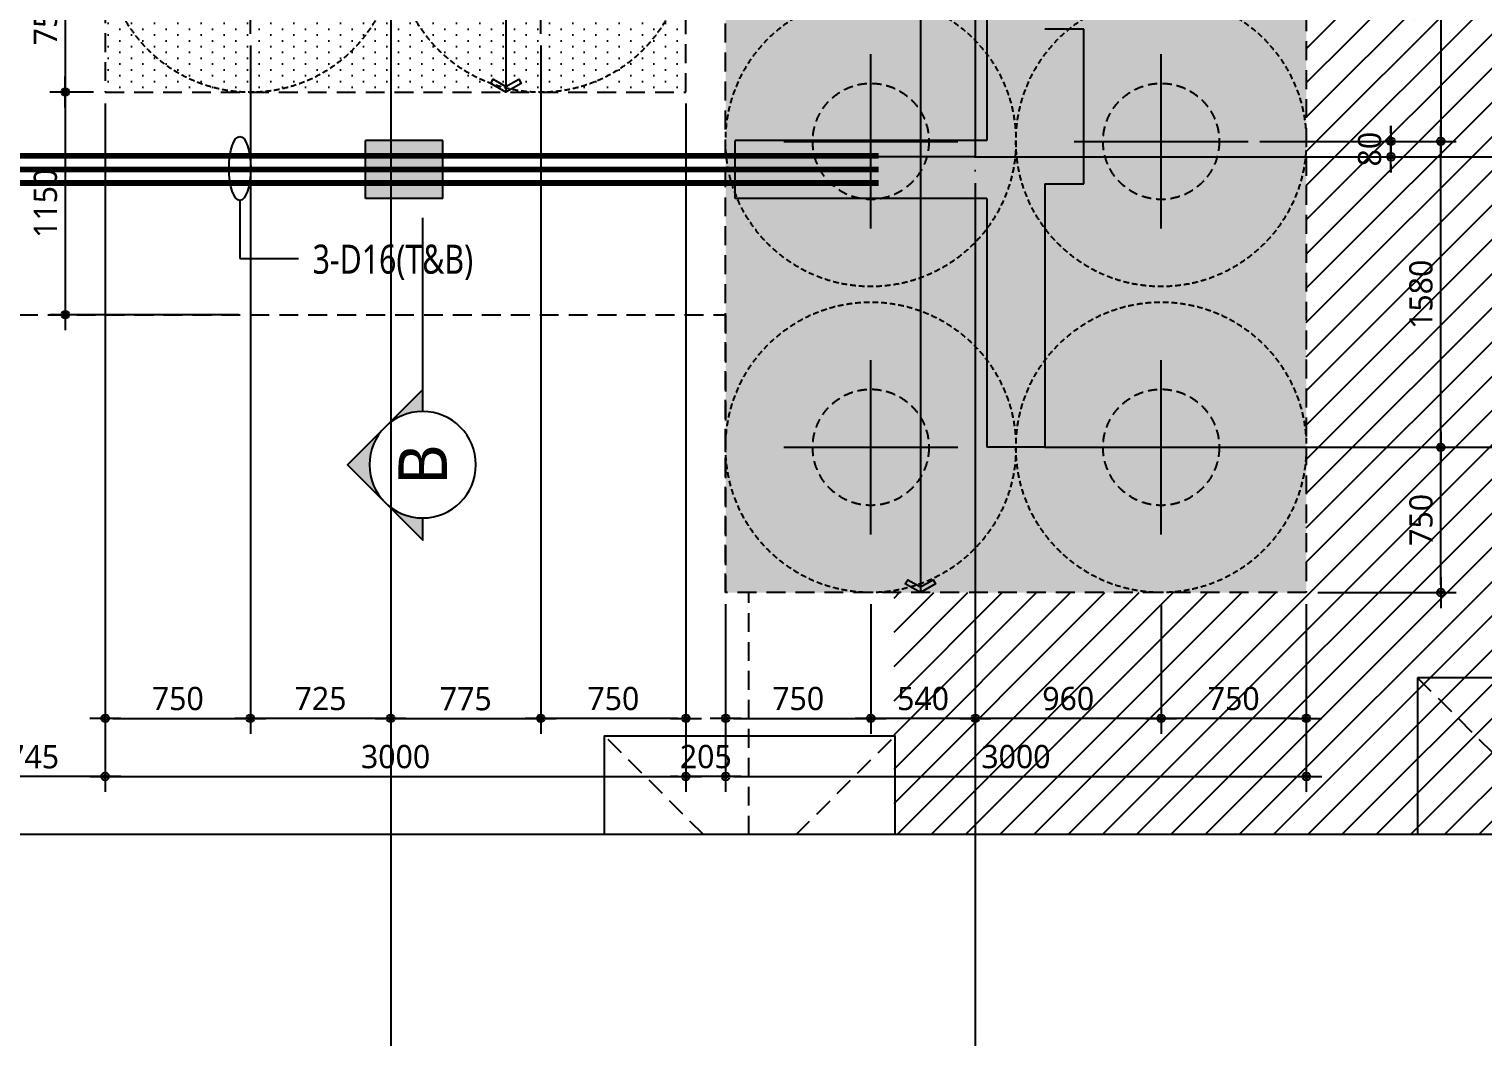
# Model space of a CAD drawing. Header units: millimetres. Extents: x 262481 to 2519995, y -394348 to 364571.
# Drawn here: x 568176 to 575687, y -77357 to -72152 of the extents above; entities that cross this region are included whole.
import ezdxf
from ezdxf.enums import TextEntityAlignment as Align
from ezdxf.xclip import XClip

# ---------------------------------------------------------------- set-up
doc = ezdxf.new("R2010")
doc.units = ezdxf.units.MM
doc.header["$LTSCALE"] = 65
doc.header["$XCLIPFRAME"] = 0
for name, pattern in [('CEN', [62, 60, -1, 0, -1]), ('XS-기초$0$CEN', [62, 60, -1, 0, -1]), ('XS-기초$0$HID', [2.3, 1.5, -0.8])]:
    doc.linetypes.add(name, pattern=pattern)
doc.layers.get('Defpoints').update_dxf_attribs({"color": 145})
for name, color, linetype in [('BAR-T', 2, 'Continuous'), ('CEN', 1, 'CEN'), ('DIM', 7, 'Continuous'), ('DOT', 3, 'Continuous'), ('HAT', 5, 'Continuous'), ('LEADER', 7, 'Continuous'), ('SEC', 11, 'Continuous'), ('T', 1, 'Continuous'), ('XS-기초$0$252', 252, 'Continuous'), ('XS-기초$0$CEN', 1, 'XS-기초$0$CEN'), ('XS-기초$0$PILE', 3, 'XS-기초$0$HID'), ('XS-기초$0$WALL', 11, 'Continuous'), ('XS-기초$0$기초연단', 3, 'Continuous'), ('XS-기초$0$보강구간', 6, 'XS-기초$0$HID'), ('XS-기초$0$집수정', 21, 'Continuous'), ('XS-기초$0$집수정-영구', 1, 'Continuous')]:
    doc.layers.add(name, color=color, linetype=linetype)
doc.layers.add('DEFPOINT', color=144, linetype='Continuous', plot=False)
doc.layers.add('XS-기초$0$DEFPOINT', color=144, linetype='Continuous', plot=False)
doc.styles.add('맑은고딕', font='malgun.ttf')
doc.dimstyles.new('DIM_40', dxfattribs={"dimscale": 40, "dimtxt": 3, "dimasz": 1, "dimexe": 2, "dimexo": 1.5, "dimgap": 1, "dimtad": 1, "dimdec": 0, "dimzin": 0, "dimdsep": 46, "dimtxsty": '맑은고딕', "dimblk1": 'DIMDOT', "dimblk2": 'DIMDOT', "dimsah": 1, "dimcen": 0.09, "dimdle": 2, "dimclrd": 7, "dimclre": 7, "dimclrt": 6, "dimadec": 0, "dimazin": 0, "dimtfac": 1, "dimtdec": 0, "dimtix": 1, "dimtmove": 2, "dimatfit": 3, "dimldrblk": 'DIMDOT', "dimfxl": 0, "dimtolj": 1, "dimtzin": 0, "dimarcsym": 0})

# ---------------------------------------------------------------- blocks, each defined once
blk = doc.blocks.new('XS-기초$0$PILE-600')
at = {"layer": 'XS-기초$0$DEFPOINT', "color": 173, "linetype": 'XS-기초$0$HID', "ltscale": 0.3}
blk.add_circle((0, 0), 750, dxfattribs=at)
at = {"layer": 'XS-기초$0$PILE', "linetype": 'Continuous'}
for p, q in [((0, -450), (0, 450)), ((-450, 0), (450, 0))]:
    blk.add_line(p, q, dxfattribs=at)
at = {"layer": 'XS-기초$0$PILE', "ltscale": 0.5}
blk.add_circle((0, 0), 300, dxfattribs=at)
blk = doc.blocks.new('XS-기초$0$집수정-1.5x1.5-영구')
at = {"layer": 'XS-기초$0$집수정-영구', "linetype": 'XS-기초$0$HID'}
for p, q in [((1500, 0), (0, 1500)), ((0, 0), (1500, 1500))]:
    blk.add_line(p, q, dxfattribs=at)
at = {"layer": 'XS-기초$0$집수정-영구'}
blk.add_lwpolyline([(0, 0), (0, 1500), (1500, 1500), (1500, 0)], close=True, dxfattribs=at)
blk = doc.blocks.new('XS-기초$0$영구집수정')
at = {"layer": 'XS-기초$0$집수정-영구'}
blk.add_blockref('XS-기초$0$집수정-1.5x1.5-영구', (131205, -68400), dxfattribs=at)
blk = doc.blocks.new('XS-기초$0$집수정-1.2x1.2')
at = {"layer": 'XS-기초$0$집수정'}
for p, q in [((0, 0), (0, 1200)), ((0, 1200), (1200, 1200)), ((1200, 1200), (1200, 0)), ((1200, 0), (0, 0))]:
    blk.add_line(p, q, dxfattribs=at)
at = {"layer": 'XS-기초$0$집수정', "linetype": 'XS-기초$0$HID'}
for p, q in [((0, 0), (1200, 1200)), ((0, 1200), (1200, 0))]:
    blk.add_line(p, q, dxfattribs=at)
blk = doc.blocks.new('XS-기초$0$A$C762E058C')
at = {"layer": 'XS-기초$0$252'}
h = blk.add_hatch(color=256, dxfattribs=at)
h.dxf.hatch_style = 1
h.paths.add_polyline_path([(124805, -55785), (124805, -55985), (123925, -55985), (123925, -56285), (125305, -56285), (125305, -57445), (126255, -57445), (126255, -63825), (124900, -63825), (124900, -64125), (125200, -64125), (125200, -64625), (125700, -64625), (125700, -64125), (126255, -64125), (126255, -65410), (126505, -65410), (126505, -64125), (127860, -64125), (127860, -63825), (126505, -63825), (126505, -57445), (127455, -57445), (127455, -56285), (128835, -56285), (128835, -55985), (127155, -55985), (127155, -57145), (126380, -57145), (125605, -57145), (125605, -55985), (125605, -55785)])
h.paths.add_polyline_path([(106100, -55300), (105300, -55300), (105300, -55800), (106100, -55800)])
h.paths.add_polyline_path([(105600, -63900), (105800, -63900), (105800, -65410), (106100, -65410), (106100, -64125), (107400, -64125), (107400, -63825), (106100, -63825), (106100, -60730), (109280, -60730), (109280, -60480), (106100, -60480), (106100, -56285), (106915, -56285), (106915, -55985), (105800, -55985), (105800, -63100), (105600, -63100)])
h.paths.add_polyline_path([(133680, -63250), (133480, -63250), (133480, -55950), (133680, -55950), (133680, -55150), (133480, -55150), (133480, -54495), (133180, -54495), (133180, -55985), (132365, -55985), (132365, -56285), (133180, -56285), (133180, -60480), (130000, -60480), (130000, -60730), (133180, -60730), (133180, -63825), (131880, -63825), (131880, -64125), (133180, -64125), (133180, -65410), (133480, -65410), (133480, -64050), (133680, -64050)])
h.paths.add_polyline_path([(117700, -64625), (117700, -63825), (117200, -63825), (117200, -64625)], flags=17)
h.paths.add_polyline_path([(109700, -63825), (109200, -63825), (108910, -63825), (108910, -64125), (109200, -64125), (109200, -64625), (109700, -64625)])
h.paths.add_polyline_path([(124075, -54635), (124375, -54635), (124375, -46185), (117850, -46185), (117850, -45985), (117050, -45985), (117050, -46185), (116075, -46185), (116075, -46485), (116525, -46485), (116525, -49385), (116825, -49385), (116825, -46485), (121375, -46485), (121375, -49085), (117935, -49085), (117935, -49385), (121850, -49385), (121850, -49085), (121675, -49085), (121675, -46485), (124075, -46485), (124075, -49085), (123420, -49085), (123420, -49385), (124075, -49385), (124075, -51585), (123475, -51585), (123475, -51885), (124075, -51885), (124075, -54185), (119175, -54185), (119175, -51885), (119875, -51885), (119875, -51585), (118875, -51585), (118875, -54185), (116525, -54185), (116525, -54485), (124075, -54485)])
h.paths.add_polyline_path([(120965, -51885), (122285, -51885), (122285, -51585), (120965, -51585)], flags=17)
h.paths.add_polyline_path([(114725, -53185), (113725, -53185), (113725, -53885), (110505, -53885), (110505, -53185), (109505, -53185), (109505, -53885), (108085, -53885), (108085, -53185), (107085, -53185), (107085, -53885), (105800, -53885), (105800, -54185), (114725, -54185)])
h.paths.add_polyline_path([(113025, -65410), (112775, -65410), (112775, -64125), (111420, -64125), (111420, -63825), (112775, -63825), (112775, -57445), (111825, -57445), (111825, -56285), (110445, -56285), (110445, -55985), (112125, -55985), (112125, -57145), (112900, -57145), (113675, -57145), (113675, -55985), (115355, -55985), (115355, -56285), (113975, -56285), (113975, -57445), (113025, -57445), (113025, -63825), (114380, -63825), (114380, -64125), (113025, -64125)])
h.paths.add_polyline_path([(119765, -65410), (119515, -65410), (119515, -64125), (118400, -64125), (118400, -63825), (119515, -63825), (119515, -60730), (116520, -60730), (116520, -60480), (119515, -60480), (119515, -56285), (118885, -56285), (118885, -55985), (119640, -55985), (120395, -55985), (120395, -56285), (119765, -56285), (119765, -60480), (122760, -60480), (122760, -60730), (119765, -60730), (119765, -63825), (120880, -63825), (120880, -64125), (119765, -64125)])
h.paths.add_polyline_path([(122390, -64125), (122390, -63825), (122790, -63825), (122790, -64125)])
h.paths.add_polyline_path([(122510, -63125), (122760, -63125), (122760, -61590), (122510, -61590)], flags=17)
h.paths.add_polyline_path([(122510, -56985), (122760, -56985), (122760, -57815), (122510, -57815)], flags=17)
h.paths.add_polyline_path([(121905, -56285), (122705, -56285), (122705, -55985), (121905, -55985)])
h.paths.add_polyline_path([(130370, -64125), (130370, -63825), (129970, -63825), (129970, -64125)])
h.paths.add_polyline_path([(130250, -63125), (130000, -63125), (130000, -61590), (130250, -61590)])
h.paths.add_polyline_path([(130250, -56985), (130000, -56985), (130000, -57815), (130250, -57815)])
h.paths.add_polyline_path([(130855, -56285), (130055, -56285), (130055, -55985), (130855, -55985)], flags=17)
h.paths.add_polyline_path([(116890, -64125), (116890, -63825), (116490, -63825), (116490, -64125)])
h.paths.add_polyline_path([(116770, -63125), (116520, -63125), (116520, -61590), (116770, -61590)])
h.paths.add_polyline_path([(116770, -56985), (116520, -56985), (116520, -57815), (116770, -57815)])
h.paths.add_polyline_path([(117375, -56285), (116575, -56285), (116575, -55985), (117375, -55985)])
h.paths.add_polyline_path([(109030, -63125), (109280, -63125), (109280, -61590), (109030, -61590)], flags=17)
h.paths.add_polyline_path([(109030, -56985), (109280, -56985), (109280, -57815), (109030, -57815)], flags=17)
h.paths.add_polyline_path([(108425, -56285), (109225, -56285), (109225, -55985), (108425, -55985)])
h.paths.add_polyline_path([(125850, -47200), (125050, -47200), (125050, -47700), (125850, -47700)])
h.paths.add_polyline_path([(114725, -50300), (113725, -50300), (113725, -51300), (114725, -51300)])
h.paths.add_polyline_path([(110505, -50300), (109505, -50300), (109505, -51300), (110505, -51300)])
h.paths.add_polyline_path([(108085, -50300), (107085, -50300), (107085, -51300), (108085, -51300)])
h.paths.add_polyline_path([(110505, -45410), (109505, -45410), (109505, -44410), (110505, -44410)])
h.paths.add_polyline_path([(108085, -45410), (107085, -45410), (107085, -44410), (108085, -44410)])
h.paths.add_polyline_path([(110505, -48330), (109505, -48330), (109505, -47330), (110505, -47330), (110505, -47705), (113005, -47705), (113005, -46805), (114425, -46805), (114425, -45775), (114725, -45775), (114725, -47105), (113305, -47105), (113305, -47830), (113305, -48555), (114725, -48555), (114725, -49850), (114425, -49850), (114425, -48855), (113005, -48855), (113005, -47955), (110505, -47955)])
h.paths.add_polyline_path([(108085, -48330), (107085, -48330), (107085, -47955), (105800, -47955), (105800, -47705), (107085, -47705), (107085, -47330), (108085, -47330)])
h.paths.add_polyline_path([(113725, -44360), (113725, -44610), (113095, -44610), (113095, -44360)])
h.paths.add_polyline_path([(114425, -43755), (114425, -44555), (114725, -44555), (114725, -43755)])
h.paths.add_polyline_path([(133850, -47200), (133050, -47200), (133050, -47700), (133850, -47700)])
h.paths.add_polyline_path([(125850, -39100), (125050, -39100), (125050, -39600), (125850, -39600)])
h.paths.add_polyline_path([(117850, -39100), (117050, -39100), (117050, -39600), (117850, -39600)], flags=17)
h.paths.add_polyline_path([(117485, -34200), (117485, -34500), (118975, -34500), (118975, -36300), (116075, -36300), (116075, -36600), (119275, -36600), (119275, -29350), (105800, -29350), (105800, -29650), (107085, -29650), (107085, -30350), (108085, -30350), (108085, -29650), (109505, -29650), (109505, -30350), (110505, -30350), (110505, -29650), (114425, -29650), (114425, -30465), (114725, -30465), (114725, -29650), (116075, -29650), (116075, -35190), (116375, -35190), (116375, -29650), (118975, -29650), (118975, -34200)])
h.paths.add_polyline_path([(110505, -41290), (109505, -41290), (109505, -42290), (110505, -42290), (110505, -41915), (114425, -41915), (114425, -42545), (114725, -42545), (114725, -41790), (114725, -41035), (114425, -41035), (114425, -41665), (110505, -41665)])
h.paths.add_polyline_path([(108085, -41290), (107085, -41290), (107085, -41665), (105800, -41665), (105800, -41915), (107085, -41915), (107085, -42290), (108085, -42290)])
h.paths.add_polyline_path([(110505, -38170), (109505, -38170), (109505, -39170), (110505, -39170)])
h.paths.add_polyline_path([(108085, -38170), (107085, -38170), (107085, -39170), (108085, -39170)])
h.paths.add_polyline_path([(110505, -36250), (109505, -36250), (109505, -35250), (110505, -35250), (110505, -35625), (113005, -35625), (113005, -34725), (114425, -34725), (114425, -33695), (114725, -33695), (114725, -35025), (113305, -35025), (113305, -35750), (113305, -36475), (114725, -36475), (114725, -37805), (114425, -37805), (114425, -36775), (113005, -36775), (113005, -35875), (110505, -35875)])
h.paths.add_polyline_path([(108085, -36250), (107085, -36250), (107085, -35875), (105800, -35875), (105800, -35625), (107085, -35625), (107085, -35250), (108085, -35250)])
h.paths.add_polyline_path([(110505, -33330), (109505, -33330), (109505, -32330), (110505, -32330)], flags=17)
h.paths.add_polyline_path([(108085, -33330), (107085, -33330), (107085, -32330), (108085, -32330)], flags=17)
h.paths.add_polyline_path([(113725, -39220), (113725, -38970), (113095, -38970), (113095, -39220)])
h.paths.add_polyline_path([(114425, -39825), (114425, -39025), (114725, -39025), (114725, -39825)])
h.paths.add_polyline_path([(113725, -32280), (113725, -32530), (113095, -32530), (113095, -32280)], flags=17)
h.paths.add_polyline_path([(114425, -31675), (114425, -32475), (114725, -32475), (114725, -31675)], flags=17)
edge = h.paths.add_edge_path()
edge.add_line((121375, -49385), (121850, -49385))
edge.add_line((116075, -34200), (116075, -34500))
blk = doc.blocks.new('XS-기초')
at = {"layer": 'XS-기초$0$CEN'}
for p, q in [((251430, 142315), (251430, 132890)), ((248410, 137920), (248410, 132890)), ((251430, 134390), (244690, 134390))]:
    blk.add_line(p, q, dxfattribs=at)
at = {"layer": 'XS-기초$0$WALL'}
for p, q in [((251490, 137570), (251490, 134475)), ((251990, 135050), (251790, 135050)), ((251990, 134250), (251990, 135050)), ((248680, 134475), (248280, 134475)), ((248280, 134175), (248280, 134475)), ((248680, 134175), (248680, 134475)), ((250190, 134175), (250190, 134475)), ((251490, 134475), (250190, 134475)), ((251790, 134250), (251790, 132890)), ((251790, 134250), (251990, 134250)), ((248680, 134175), (248280, 134175)), ((251490, 134175), (250190, 134175)), ((251490, 134175), (251490, 132890)), ((251790, 132890), (251490, 132890))]:
    blk.add_line(p, q, dxfattribs=at)
at = {"layer": 'XS-기초$0$기초연단', "linetype": 'XS-기초$0$HID'}
for p, q in [((253140, 144705), (253140, 132140)), ((246190, 133575), (250140, 133575)), ((250140, 133575), (250140, 132140)), ((253140, 132140), (250140, 132140)), ((250260, 120755), (250260, 132140))]:
    blk.add_line(p, q, dxfattribs=at)
at = {"layer": 'XS-기초$0$보강구간'}
for points in [[(253140, 132140), (250140, 132140), (250140, 144705), (253140, 144705)], [(246935, 134725), (249935, 134725), (249935, 136225), (246935, 136225)]]:
    blk.add_lwpolyline(points, close=True, dxfattribs=at)
at = {"layer": 'XS-기초$0$252'}
blk.add_blockref('XS-기초$0$A$C762E058C', (118310, 198300), dxfattribs=at)
at = {"layer": 'XS-기초$0$PILE', "xscale": -1, "rotation": 359.9999999999993}
for p in [(247685, 135475), (249185, 135475)]:
    blk.add_blockref('XS-기초$0$PILE-600', p, dxfattribs=at)
at = {"layer": 'XS-기초$0$PILE'}
for p in [(250890, 134470), (252390, 134470), (250890, 132890), (252390, 132890)]:
    blk.add_blockref('XS-기초$0$PILE-600', p, dxfattribs=at)
at = {"layer": 'XS-기초$0$집수정', "xscale": -1, "rotation": 90}
blk.add_blockref('XS-기초$0$집수정-1.2x1.2', (254915, 131700), dxfattribs=at)
at = {"layer": 'XS-기초$0$집수정-영구'}
blk.add_blockref('XS-기초$0$영구집수정', (118310, 198300), dxfattribs=at)
blk = doc.blocks.new('DIMDOT')
at = {"layer": 'DIM', "linetype": 'Continuous'}
blk.add_line((-2, 0), (2, 0), dxfattribs=at)
for radius in [0.5, 0.25]:
    blk.add_circle((0, 0), radius, dxfattribs=at)
blk = doc.blocks.new('*D361')
at = {"layer": 'Defpoints', "color": 0, "linetype": 'Continuous', "transparency": 16777216}
for p in [(571774.3, -75061.6), (574774.3, -75061.6), (574774.3, -76011.6)]:
    blk.add_point(p, dxfattribs=at)
at = {"layer": 'DIM', "color": 7, "linetype": 'Continuous', "lineweight": -2, "transparency": 16777216}
for p, q in [((571774.3, -75121.6), (571774.3, -76091.6)), ((574774.3, -75121.6), (574774.3, -76091.6)), ((571814.3, -76011.6), (574734.3, -76011.6))]:
    blk.add_line(p, q, dxfattribs=at)
at = {"layer": 'DIM', "color": 7, "linetype": 'Continuous', "lineweight": -2, "transparency": 16777216, "xscale": 40, "yscale": 40, "zscale": 40, "rotation": 180}
blk.add_blockref('DIMDOT', (571774.3, -76011.6), dxfattribs=at)
at = {"layer": 'DIM', "color": 7, "linetype": 'Continuous', "lineweight": -2, "transparency": 16777216, "xscale": 40, "yscale": 40, "zscale": 40}
blk.add_blockref('DIMDOT', (574774.3, -76011.6), dxfattribs=at)
at = {"layer": 'DIM', "color": 6, "linetype": 'Continuous', "transparency": 16777216, "insert": (573274.3, -75909.7), "char_height": 120, "attachment_point": 5, "style": '맑은고딕'}
blk.add_mtext('\\A1;3000', dxfattribs=at)
blk = doc.blocks.new('*D362')
at = {"layer": 'Defpoints', "color": 0, "linetype": 'Continuous', "transparency": 16777216}
for p in [(571774.3, -75061.6), (572524.3, -75061.6), (572524.3, -75711.6)]:
    blk.add_point(p, dxfattribs=at)
at = {"layer": 'DIM', "color": 7, "linetype": 'Continuous', "lineweight": -2, "transparency": 16777216}
for p, q in [((571774.3, -75121.6), (571774.3, -75791.6)), ((572524.3, -75121.6), (572524.3, -75791.6)), ((571814.3, -75711.6), (572484.3, -75711.6))]:
    blk.add_line(p, q, dxfattribs=at)
at = {"layer": 'DIM', "color": 7, "linetype": 'Continuous', "lineweight": -2, "transparency": 16777216, "xscale": 40, "yscale": 40, "zscale": 40, "rotation": 180}
blk.add_blockref('DIMDOT', (571774.3, -75711.6), dxfattribs=at)
at = {"layer": 'DIM', "color": 7, "linetype": 'Continuous', "lineweight": -2, "transparency": 16777216, "xscale": 40, "yscale": 40, "zscale": 40}
blk.add_blockref('DIMDOT', (572524.3, -75711.6), dxfattribs=at)
at = {"layer": 'DIM', "color": 6, "linetype": 'Continuous', "transparency": 16777216, "insert": (572149.3, -75609.7), "char_height": 120, "attachment_point": 5, "style": '맑은고딕'}
blk.add_mtext('\\A1;750', dxfattribs=at)
blk = doc.blocks.new('*D363')
at = {"layer": 'Defpoints', "color": 0, "linetype": 'Continuous', "transparency": 16777216}
for p in [(574024.3, -75061.6), (574774.3, -75061.6), (574024.3, -75711.6)]:
    blk.add_point(p, dxfattribs=at)
at = {"layer": 'DIM', "color": 7, "linetype": 'Continuous', "lineweight": -2, "transparency": 16777216}
for p, q in [((574024.3, -75121.6), (574024.3, -75791.6)), ((574774.3, -75121.6), (574774.3, -75791.6)), ((574734.3, -75711.6), (574064.3, -75711.6))]:
    blk.add_line(p, q, dxfattribs=at)
at = {"layer": 'DIM', "color": 7, "linetype": 'Continuous', "lineweight": -2, "transparency": 16777216, "xscale": 40, "yscale": 40, "zscale": 40, "rotation": 180}
blk.add_blockref('DIMDOT', (574024.3, -75711.6), dxfattribs=at)
at = {"layer": 'DIM', "color": 7, "linetype": 'Continuous', "lineweight": -2, "transparency": 16777216, "xscale": 40, "yscale": 40, "zscale": 40}
blk.add_blockref('DIMDOT', (574774.3, -75711.6), dxfattribs=at)
at = {"layer": 'DIM', "color": 6, "linetype": 'Continuous', "transparency": 16777216, "insert": (574399.3, -75609.7), "char_height": 120, "attachment_point": 5, "style": '맑은고딕'}
blk.add_mtext('\\A1;750', dxfattribs=at)
blk = doc.blocks.new('*D364')
at = {"layer": 'Defpoints', "color": 0, "linetype": 'Continuous', "transparency": 16777216}
for p in [(573064.3, -75061.6), (574024.3, -75061.6), (573064.3, -75711.6)]:
    blk.add_point(p, dxfattribs=at)
at = {"layer": 'DIM', "color": 7, "linetype": 'Continuous', "lineweight": -2, "transparency": 16777216}
for p, q in [((573064.3, -75121.6), (573064.3, -75791.6)), ((574024.3, -75121.6), (574024.3, -75791.6)), ((573984.3, -75711.6), (573104.3, -75711.6))]:
    blk.add_line(p, q, dxfattribs=at)
at = {"layer": 'DIM', "color": 7, "linetype": 'Continuous', "lineweight": -2, "transparency": 16777216, "xscale": 40, "yscale": 40, "zscale": 40, "rotation": 180}
blk.add_blockref('DIMDOT', (573064.3, -75711.6), dxfattribs=at)
at = {"layer": 'DIM', "color": 7, "linetype": 'Continuous', "lineweight": -2, "transparency": 16777216, "xscale": 40, "yscale": 40, "zscale": 40}
blk.add_blockref('DIMDOT', (574024.3, -75711.6), dxfattribs=at)
at = {"layer": 'DIM', "color": 6, "linetype": 'Continuous', "transparency": 16777216, "insert": (573544.3, -75609.7), "char_height": 120, "attachment_point": 5, "style": '맑은고딕'}
blk.add_mtext('\\A1;960', dxfattribs=at)
blk = doc.blocks.new('*D365')
at = {"layer": 'Defpoints', "color": 0, "linetype": 'Continuous', "transparency": 16777216}
for p in [(572524.3, -75061.6), (573064.3, -75061.6), (572524.3, -75711.6)]:
    blk.add_point(p, dxfattribs=at)
at = {"layer": 'DIM', "color": 7, "linetype": 'Continuous', "lineweight": -2, "transparency": 16777216}
for p, q in [((572524.3, -75121.6), (572524.3, -75791.6)), ((573064.3, -75121.6), (573064.3, -75791.6)), ((573024.3, -75711.6), (572564.3, -75711.6))]:
    blk.add_line(p, q, dxfattribs=at)
at = {"layer": 'DIM', "color": 7, "linetype": 'Continuous', "lineweight": -2, "transparency": 16777216, "xscale": 40, "yscale": 40, "zscale": 40, "rotation": 180}
blk.add_blockref('DIMDOT', (572524.3, -75711.6), dxfattribs=at)
at = {"layer": 'DIM', "color": 7, "linetype": 'Continuous', "lineweight": -2, "transparency": 16777216, "xscale": 40, "yscale": 40, "zscale": 40}
blk.add_blockref('DIMDOT', (573064.3, -75711.6), dxfattribs=at)
at = {"layer": 'DIM', "color": 6, "linetype": 'Continuous', "transparency": 16777216, "insert": (572794.3, -75609.7), "char_height": 120, "attachment_point": 5, "style": '맑은고딕'}
blk.add_mtext('\\A1;540', dxfattribs=at)
blk = doc.blocks.new('*D418')
at = {"layer": 'Defpoints', "color": 0, "linetype": 'Continuous', "transparency": 16777216}
for p in [(574534.3, -72731.6), (575469.2, -72731.6), (574534.3, -74311.6)]:
    blk.add_point(p, dxfattribs=at)
at = {"layer": 'DIM', "color": 7, "linetype": 'Continuous', "lineweight": -2, "transparency": 16777216}
for p, q in [((574594.3, -72731.6), (575549.2, -72731.6)), ((575469.2, -74271.6), (575469.2, -72771.6)), ((574594.3, -74311.6), (575549.2, -74311.6))]:
    blk.add_line(p, q, dxfattribs=at)
at = {"layer": 'DIM', "color": 7, "linetype": 'Continuous', "lineweight": -2, "transparency": 16777216, "xscale": 40, "yscale": 40, "zscale": 40}
for p, rotation in [((575469.2, -72731.6), 90), ((575469.2, -74311.6), 270)]:
    blk.add_blockref('DIMDOT', p, dxfattribs=dict(at, rotation=rotation))
at = {"layer": 'DIM', "color": 6, "linetype": 'Continuous', "transparency": 16777216, "insert": (575366.9, -73521.6), "char_height": 120, "attachment_point": 5, "rotation": 90, "style": '맑은고딕'}
blk.add_mtext('\\A1;1580', dxfattribs=at)
blk = doc.blocks.new('*D419')
at = {"layer": 'Defpoints', "color": 0, "linetype": 'Continuous', "transparency": 16777216}
for p in [(574474.3, -71151.6), (574534.3, -72731.6), (575469.2, -72731.6)]:
    blk.add_point(p, dxfattribs=at)
at = {"layer": 'DIM', "color": 7, "linetype": 'Continuous', "lineweight": -2, "transparency": 16777216}
for p, q in [((574534.3, -71151.6), (575549.2, -71151.6)), ((575469.2, -71191.6), (575469.2, -72691.6)), ((574594.3, -72731.6), (575549.2, -72731.6))]:
    blk.add_line(p, q, dxfattribs=at)
at = {"layer": 'DIM', "color": 7, "linetype": 'Continuous', "lineweight": -2, "transparency": 16777216, "xscale": 40, "yscale": 40, "zscale": 40}
for p, rotation in [((575469.2, -71151.6), 90), ((575469.2, -72731.6), 270)]:
    blk.add_blockref('DIMDOT', p, dxfattribs=dict(at, rotation=rotation))
at = {"layer": 'DIM', "color": 6, "linetype": 'Continuous', "transparency": 16777216, "insert": (575366.9, -71941.6), "char_height": 120, "attachment_point": 5, "rotation": 90, "style": '맑은고딕'}
blk.add_mtext('\\A1;1580', dxfattribs=at)
blk = doc.blocks.new('*D504')
at = {"layer": 'Defpoints', "color": 0, "linetype": 'Continuous', "transparency": 16777216}
for p in [(569164.3, -71726.6), (568363.2, -72476.6), (568569.3, -72476.6)]:
    blk.add_point(p, dxfattribs=at)
at = {"layer": 'DIM', "color": 7, "linetype": 'Continuous', "lineweight": -2, "transparency": 16777216}
for p, q in [((569104.3, -71726.6), (568283.2, -71726.6)), ((568363.2, -71766.6), (568363.2, -72436.6)), ((568509.3, -72476.6), (568283.2, -72476.6))]:
    blk.add_line(p, q, dxfattribs=at)
at = {"layer": 'DIM', "color": 7, "linetype": 'Continuous', "lineweight": -2, "transparency": 16777216, "xscale": 40, "yscale": 40, "zscale": 40}
for p, rotation in [((568363.2, -71726.6), 90), ((568363.2, -72476.6), 270)]:
    blk.add_blockref('DIMDOT', p, dxfattribs=dict(at, rotation=rotation))
at = {"layer": 'DIM', "color": 6, "linetype": 'Continuous', "transparency": 16777216, "insert": (568261.2, -72101.6), "char_height": 120, "attachment_point": 5, "rotation": 90, "style": '맑은고딕'}
blk.add_mtext('\\A1;750', dxfattribs=at)
blk = doc.blocks.new('*D505')
at = {"layer": 'Defpoints', "color": 0, "linetype": 'Continuous', "transparency": 16777216}
for p in [(568569.3, -72476.6), (568363.2, -73626.6), (569319.3, -73626.6)]:
    blk.add_point(p, dxfattribs=at)
at = {"layer": 'DIM', "color": 7, "linetype": 'Continuous', "lineweight": -2, "transparency": 16777216}
for p, q in [((568509.3, -72476.6), (568283.2, -72476.6)), ((568363.2, -72516.6), (568363.2, -73586.6)), ((569259.3, -73626.6), (568283.2, -73626.6))]:
    blk.add_line(p, q, dxfattribs=at)
at = {"layer": 'DIM', "color": 7, "linetype": 'Continuous', "lineweight": -2, "transparency": 16777216, "xscale": 40, "yscale": 40, "zscale": 40}
for p, rotation in [((568363.2, -72476.6), 90), ((568363.2, -73626.6), 270)]:
    blk.add_blockref('DIMDOT', p, dxfattribs=dict(at, rotation=rotation))
at = {"layer": 'DIM', "color": 6, "linetype": 'Continuous', "transparency": 16777216, "insert": (568260.9, -73051.6), "char_height": 120, "attachment_point": 5, "rotation": 90, "style": '맑은고딕'}
blk.add_mtext('\\A1;1150', dxfattribs=at)
blk = doc.blocks.new('*D520')
at = {"layer": 'Defpoints', "color": 0, "linetype": 'Continuous', "transparency": 16777216}
for p in [(574474.3, -72731.6), (574474.3, -72811.6), (575211.7, -72811.6)]:
    blk.add_point(p, dxfattribs=at)
at = {"layer": 'DIM', "color": 7, "linetype": 'Continuous', "lineweight": -2, "transparency": 16777216}
for p, q in [((575211.7, -72691.6), (575211.7, -72651.6)), ((574534.3, -72731.6), (575291.7, -72731.6)), ((575211.7, -72731.6), (575211.7, -72811.6)), ((574534.3, -72811.6), (575291.7, -72811.6)), ((575211.7, -72851.6), (575211.7, -72891.6))]:
    blk.add_line(p, q, dxfattribs=at)
at = {"layer": 'DIM', "color": 7, "linetype": 'Continuous', "lineweight": -2, "transparency": 16777216, "xscale": 40, "yscale": 40, "zscale": 40}
for p, rotation in [((575211.7, -72731.6), 270), ((575211.7, -72811.6), 90)]:
    blk.add_blockref('DIMDOT', p, dxfattribs=dict(at, rotation=rotation))
at = {"layer": 'DIM', "color": 6, "linetype": 'Continuous', "transparency": 16777216, "insert": (575101.7, -72771.6), "char_height": 120, "attachment_point": 5, "rotation": 90, "style": '맑은고딕'}
blk.add_mtext('\\A1;80', dxfattribs=at)
blk = doc.blocks.new('단면기호2')
at = {"layer": 'SEC'}
h = blk.add_hatch(color=256, dxfattribs=at)
h.paths.add_polyline_path([(0, 388.9), (0, 275, 0.198912), (-194.5, 194.5)])
h.paths.add_polyline_path([(-388.9, 0), (-194.5, 194.5, 0.414214), (-194.5, -194.5)])
h.paths.add_polyline_path([(0, -275), (0, -388.9), (-194.5, -194.5, 0.198912)])
for points in [[(0, -388.9), (-388.9, 0), (0, 388.9), (0, 275)], [(0, -275), (0, -1275)]]:
    blk.add_lwpolyline(points, dxfattribs=at)
blk.add_circle((0, 0), 275, dxfattribs=at)
blk = doc.blocks.new('*D1030')
at = {"layer": 'Defpoints', "color": 0, "linetype": 'Continuous', "transparency": 16777216}
for p in [(574474.3, -74311.6), (575469.2, -74311.6), (574774.3, -75061.6)]:
    blk.add_point(p, dxfattribs=at)
at = {"layer": 'DIM', "color": 7, "linetype": 'Continuous', "lineweight": -2, "transparency": 16777216}
for p, q in [((574534.3, -74311.6), (575549.2, -74311.6)), ((575469.2, -75021.6), (575469.2, -74351.6)), ((574834.3, -75061.6), (575549.2, -75061.6))]:
    blk.add_line(p, q, dxfattribs=at)
at = {"layer": 'DIM', "color": 7, "linetype": 'Continuous', "lineweight": -2, "transparency": 16777216, "xscale": 40, "yscale": 40, "zscale": 40}
for p, rotation in [((575469.2, -74311.6), 90), ((575469.2, -75061.6), 270)]:
    blk.add_blockref('DIMDOT', p, dxfattribs=dict(at, rotation=rotation))
at = {"layer": 'DIM', "color": 6, "linetype": 'Continuous', "transparency": 16777216, "insert": (575367.2, -74686.6), "char_height": 120, "attachment_point": 5, "rotation": 90, "style": '맑은고딕'}
blk.add_mtext('\\A1;750', dxfattribs=at)
blk = doc.blocks.new('*D1035')
at = {"layer": 'Defpoints', "color": 0, "linetype": 'Continuous', "transparency": 16777216}
for p in [(571569.3, -72476.6), (571774.3, -75061.6), (571569.3, -76011.6)]:
    blk.add_point(p, dxfattribs=at)
at = {"layer": 'DIM', "color": 7, "linetype": 'Continuous', "lineweight": -2, "transparency": 16777216}
for p, q in [((571569.3, -72536.6), (571569.3, -76091.6)), ((571774.3, -75121.6), (571774.3, -76091.6)), ((571529.3, -76011.6), (571489.3, -76011.6)), ((571774.3, -76011.6), (571569.3, -76011.6)), ((571814.3, -76011.6), (571854.3, -76011.6))]:
    blk.add_line(p, q, dxfattribs=at)
at = {"layer": 'DIM', "color": 7, "linetype": 'Continuous', "lineweight": -2, "transparency": 16777216, "xscale": 40, "yscale": 40, "zscale": 40}
blk.add_blockref('DIMDOT', (571569.3, -76011.6), dxfattribs=at)
at = {"layer": 'DIM', "color": 7, "linetype": 'Continuous', "lineweight": -2, "transparency": 16777216, "xscale": 40, "yscale": 40, "zscale": 40, "rotation": 180}
blk.add_blockref('DIMDOT', (571774.3, -76011.6), dxfattribs=at)
at = {"layer": 'DIM', "color": 6, "linetype": 'Continuous', "transparency": 16777216, "insert": (571671.8, -75909.7), "char_height": 120, "attachment_point": 5, "style": '맑은고딕'}
blk.add_mtext('\\A1;205', dxfattribs=at)
blk = doc.blocks.new('*D1036')
at = {"layer": 'Defpoints', "color": 0, "linetype": 'Continuous', "transparency": 16777216}
for p in [(568569.3, -72476.6), (571569.3, -72476.6), (571569.3, -76011.6)]:
    blk.add_point(p, dxfattribs=at)
at = {"layer": 'DIM', "color": 7, "linetype": 'Continuous', "lineweight": -2, "transparency": 16777216}
for p, q in [((568569.3, -72536.6), (568569.3, -76091.6)), ((571569.3, -72536.6), (571569.3, -76091.6)), ((568609.3, -76011.6), (571529.3, -76011.6))]:
    blk.add_line(p, q, dxfattribs=at)
at = {"layer": 'DIM', "color": 7, "linetype": 'Continuous', "lineweight": -2, "transparency": 16777216, "xscale": 40, "yscale": 40, "zscale": 40, "rotation": 180}
blk.add_blockref('DIMDOT', (568569.3, -76011.6), dxfattribs=at)
at = {"layer": 'DIM', "color": 7, "linetype": 'Continuous', "lineweight": -2, "transparency": 16777216, "xscale": 40, "yscale": 40, "zscale": 40}
blk.add_blockref('DIMDOT', (571569.3, -76011.6), dxfattribs=at)
at = {"layer": 'DIM', "color": 6, "linetype": 'Continuous', "transparency": 16777216, "insert": (570069.3, -75909.7), "char_height": 120, "attachment_point": 5, "style": '맑은고딕'}
blk.add_mtext('\\A1;3000', dxfattribs=at)
blk = doc.blocks.new('*D1037')
at = {"layer": 'Defpoints', "color": 0, "linetype": 'Continuous', "transparency": 16777216}
for p in [(568569.3, -72476.6), (567824.3, -75061.6), (567824.3, -76011.6)]:
    blk.add_point(p, dxfattribs=at)
at = {"layer": 'DIM', "color": 7, "linetype": 'Continuous', "lineweight": -2, "transparency": 16777216}
for p, q in [((568569.3, -72536.6), (568569.3, -76091.6)), ((567824.3, -75121.6), (567824.3, -76091.6)), ((568529.3, -76011.6), (567864.3, -76011.6))]:
    blk.add_line(p, q, dxfattribs=at)
at = {"layer": 'DIM', "color": 7, "linetype": 'Continuous', "lineweight": -2, "transparency": 16777216, "xscale": 40, "yscale": 40, "zscale": 40, "rotation": 180}
blk.add_blockref('DIMDOT', (567824.3, -76011.6), dxfattribs=at)
at = {"layer": 'DIM', "color": 7, "linetype": 'Continuous', "lineweight": -2, "transparency": 16777216, "xscale": 40, "yscale": 40, "zscale": 40}
blk.add_blockref('DIMDOT', (568569.3, -76011.6), dxfattribs=at)
at = {"layer": 'DIM', "color": 6, "linetype": 'Continuous', "transparency": 16777216, "insert": (568196.8, -75910.6), "char_height": 120, "attachment_point": 5, "style": '맑은고딕'}
blk.add_mtext('\\A1;745', dxfattribs=at)
blk = doc.blocks.new('*D1038')
at = {"layer": 'Defpoints', "color": 0, "linetype": 'Continuous', "transparency": 16777216}
for p in [(569319.3, -72176.6), (568569.3, -72476.6), (569319.3, -75711.6)]:
    blk.add_point(p, dxfattribs=at)
at = {"layer": 'DIM', "color": 7, "linetype": 'Continuous', "lineweight": -2, "transparency": 16777216}
for p, q in [((569319.3, -72236.6), (569319.3, -75791.6)), ((568569.3, -72536.6), (568569.3, -75791.6)), ((568609.3, -75711.6), (569279.3, -75711.6))]:
    blk.add_line(p, q, dxfattribs=at)
at = {"layer": 'DIM', "color": 7, "linetype": 'Continuous', "lineweight": -2, "transparency": 16777216, "xscale": 40, "yscale": 40, "zscale": 40, "rotation": 180}
blk.add_blockref('DIMDOT', (568569.3, -75711.6), dxfattribs=at)
at = {"layer": 'DIM', "color": 7, "linetype": 'Continuous', "lineweight": -2, "transparency": 16777216, "xscale": 40, "yscale": 40, "zscale": 40}
blk.add_blockref('DIMDOT', (569319.3, -75711.6), dxfattribs=at)
at = {"layer": 'DIM', "color": 6, "linetype": 'Continuous', "transparency": 16777216, "insert": (568944.3, -75609.7), "char_height": 120, "attachment_point": 5, "style": '맑은고딕'}
blk.add_mtext('\\A1;750', dxfattribs=at)
blk = doc.blocks.new('*D1039')
at = {"layer": 'Defpoints', "color": 0, "linetype": 'Continuous', "transparency": 16777216}
for p in [(569319.3, -72176.6), (570044.3, -72476.6), (569319.3, -75711.6)]:
    blk.add_point(p, dxfattribs=at)
at = {"layer": 'DIM', "color": 7, "linetype": 'Continuous', "lineweight": -2, "transparency": 16777216}
for p, q in [((569319.3, -72236.6), (569319.3, -75791.6)), ((570044.3, -72536.6), (570044.3, -75791.6)), ((570004.3, -75711.6), (569359.3, -75711.6))]:
    blk.add_line(p, q, dxfattribs=at)
at = {"layer": 'DIM', "color": 7, "linetype": 'Continuous', "lineweight": -2, "transparency": 16777216, "xscale": 40, "yscale": 40, "zscale": 40, "rotation": 180}
blk.add_blockref('DIMDOT', (569319.3, -75711.6), dxfattribs=at)
at = {"layer": 'DIM', "color": 7, "linetype": 'Continuous', "lineweight": -2, "transparency": 16777216, "xscale": 40, "yscale": 40, "zscale": 40}
blk.add_blockref('DIMDOT', (570044.3, -75711.6), dxfattribs=at)
at = {"layer": 'DIM', "color": 6, "linetype": 'Continuous', "transparency": 16777216, "insert": (569681.8, -75609.7), "char_height": 120, "attachment_point": 5, "style": '맑은고딕'}
blk.add_mtext('\\A1;725', dxfattribs=at)
blk = doc.blocks.new('*D1040')
at = {"layer": 'Defpoints', "color": 0, "linetype": 'Continuous', "transparency": 16777216}
for p in [(570819.3, -72176.6), (571569.3, -72476.6), (570819.3, -75711.6)]:
    blk.add_point(p, dxfattribs=at)
at = {"layer": 'DIM', "color": 7, "linetype": 'Continuous', "lineweight": -2, "transparency": 16777216}
for p, q in [((570819.3, -72236.6), (570819.3, -75791.6)), ((571569.3, -72536.6), (571569.3, -75791.6)), ((571529.3, -75711.6), (570859.3, -75711.6))]:
    blk.add_line(p, q, dxfattribs=at)
at = {"layer": 'DIM', "color": 7, "linetype": 'Continuous', "lineweight": -2, "transparency": 16777216, "xscale": 40, "yscale": 40, "zscale": 40, "rotation": 180}
blk.add_blockref('DIMDOT', (570819.3, -75711.6), dxfattribs=at)
at = {"layer": 'DIM', "color": 7, "linetype": 'Continuous', "lineweight": -2, "transparency": 16777216, "xscale": 40, "yscale": 40, "zscale": 40}
blk.add_blockref('DIMDOT', (571569.3, -75711.6), dxfattribs=at)
at = {"layer": 'DIM', "color": 6, "linetype": 'Continuous', "transparency": 16777216, "insert": (571194.3, -75609.7), "char_height": 120, "attachment_point": 5, "style": '맑은고딕'}
blk.add_mtext('\\A1;750', dxfattribs=at)
blk = doc.blocks.new('*D1041')
at = {"layer": 'Defpoints', "color": 0, "linetype": 'Continuous', "transparency": 16777216}
for p in [(570819.3, -72176.6), (570044.3, -72476.6), (570819.3, -75711.6)]:
    blk.add_point(p, dxfattribs=at)
at = {"layer": 'DIM', "color": 7, "linetype": 'Continuous', "lineweight": -2, "transparency": 16777216}
for p, q in [((570819.3, -72236.6), (570819.3, -75791.6)), ((570044.3, -72536.6), (570044.3, -75791.6)), ((570084.3, -75711.6), (570779.3, -75711.6))]:
    blk.add_line(p, q, dxfattribs=at)
at = {"layer": 'DIM', "color": 7, "linetype": 'Continuous', "lineweight": -2, "transparency": 16777216, "xscale": 40, "yscale": 40, "zscale": 40, "rotation": 180}
blk.add_blockref('DIMDOT', (570044.3, -75711.6), dxfattribs=at)
at = {"layer": 'DIM', "color": 7, "linetype": 'Continuous', "lineweight": -2, "transparency": 16777216, "xscale": 40, "yscale": 40, "zscale": 40}
blk.add_blockref('DIMDOT', (570819.3, -75711.6), dxfattribs=at)
at = {"layer": 'DIM', "color": 6, "linetype": 'Continuous', "transparency": 16777216, "insert": (570431.8, -75610.6), "char_height": 120, "attachment_point": 5, "style": '맑은고딕'}
blk.add_mtext('\\A1;775', dxfattribs=at)

msp = doc.modelspace()

# ---------------------------------------------------------------- hatches: boundary and pattern name
at = {"layer": 'DOT'}
h = msp.add_hatch(dxfattribs=at)
h.set_pattern_fill('DOTS', color=256, scale=60, angle=-90, style=0)
h.set_pattern_definition([(270, (408589.29, -292361.65), (60, -30), [0, -60])])
h.paths.add_polyline_path([(574774.3, -75061.6), (571774.3, -75061.6), (571774.3, -62496.6), (574774.3, -62496.6)])
h = msp.add_hatch(dxfattribs=at)
h.set_pattern_fill('DOTS', color=256, scale=60, angle=-90, style=0)
h.set_pattern_definition([(270, (405384.29, -300841.65), (60, -30), [0, -60])])
h.paths.add_polyline_path([(571569.3, -72476.6), (568569.3, -72476.6), (568569.3, -70976.6), (571569.3, -70976.6)])
at = {"layer": 'HAT'}
h = msp.add_hatch(dxfattribs=at)
h.set_pattern_fill('ANSI31', color=8, scale=1000)
h.set_pattern_definition([(45, (235484.29, -302471.65), (-88.388348, 88.388348), [])])
h.paths.add_polyline_path([(572644.3, -76311.6), (572644.3, -75061.6), (574774.3, -75061.6), (574774.3, -62496.6), (571774.3, -62496.6), (571774.3, -64286.6), (565669.3, -64286.6), (565669.3, -61746.6), (576064.3, -61746.6), (576064.3, -76311.6)])

# ---------------------------------------------------------------- linework, layer by layer
at = {"layer": 'BAR-T', "const_width": 30}
for points in [[(567064.3, -72806.6), (572564.3, -72806.6)], [(567064.3, -72876.6), (572564.3, -72876.6)], [(567064.3, -72946.6), (572564.3, -72946.6)]]:
    msp.add_lwpolyline(points, dxfattribs=at)
at = {"layer": 'CEN'}
for p, q in [((573064.3, -72811.6), (580564.3, -72811.6)), ((570044.3, -74311.6), (570044.3, -81796.2)), ((573064.3, -74311.6), (573064.3, -81796.2)), ((573424.3, -74311.6), (580564.3, -74311.6))]:
    msp.add_line(p, q, dxfattribs=at)
at = {"layer": 'DEFPOINT'}
msp.add_lwpolyline([(543104.3, -61746.6), (576064.3, -61746.6), (576064.3, -76311.6), (543104.3, -76311.6)], close=True, dxfattribs=at)
at = {"layer": 'LEADER'}
for p, q in [((569265, -73036.6), (569265, -73336.2)), ((569265, -73336.2), (569567.4, -73336.2))]:
    msp.add_line(p, q, dxfattribs=at)
for points in [[(572780.5, -62496.6), (572858.5, -62541.2), (572846.1, -62562.9), (572780.5, -62525.4), (572715, -62562.9), (572702.4, -62541.3), (572780.5, -62496.6), (572780.5, -75061.6), (572702.4, -75017), (572715, -74995.4), (572780.5, -75032.9), (572846.1, -74995.4), (572858.5, -75017.1), (572780.5, -75061.6)], [(570639.7, -70976.6), (570717.7, -71021.2), (570705.3, -71042.9), (570639.7, -71005.4), (570574.1, -71042.9), (570561.5, -71021.3), (570639.7, -70976.6), (570639.7, -72476.6), (570561.5, -72432), (570574.1, -72410.4), (570639.7, -72447.9), (570705.3, -72410.4), (570717.7, -72432.1), (570639.7, -72476.6)]]:
    msp.add_lwpolyline(points, dxfattribs=at)
msp.add_ellipse((569265, -72871.4), major_axis=(0, 165.3), ratio=0.339757, dxfattribs=at)

# ---------------------------------------------------------------- block references
ref = msp.add_blockref('XS-기초', (321634.3, -207201.6))
XClip(ref).set_block_clipping_path([(221470.0000000022, 130890.0000000024), (254429.9999999936, 145455.0000000008)])
at = {"layer": 'SEC', "xscale": -1, "rotation": 180}
msp.add_blockref('단면기호2', (570209.3, -74401.6), dxfattribs=at)

# ---------------------------------------------------------------- texts
at = {"layer": 'SEC', "color": 6, "style": '맑은고딕'}
msp.add_text('B', height=250, rotation=90, dxfattribs=at).set_placement((570209.3, -74401.6), align=Align.MIDDLE)
at = {"layer": 'T', "style": '맑은고딕', "width": 0.8}
msp.add_text('3-D16(T&B)', height=150, dxfattribs=at).set_placement((569640.8, -73340.1), align=Align.MIDDLE_LEFT)

# ---------------------------------------------------------------- dimensions: what is measured, and where the dimension line sits
at = {"layer": 'DIM', "linetype": 'Continuous'}
for base, p1, p2, angle, picture, middle in [((575469.2, -72731.6), (574474.3, -71151.6), (574534.3, -72731.6), 90, '*D419', (575366.9, -71941.6)), ((568363.2, -72476.6), (569164.3, -71726.6), (568569.3, -72476.6), 90, '*D504', (568261.2, -72101.6)), ((569319.3, -75711.6), (570044.3, -72476.6), (569319.3, -72176.6), 180, '*D1039', (569681.8, -75609.7)), ((570819.3, -75711.6), (571569.3, -72476.6), (570819.3, -72176.6), 180, '*D1040', (571194.3, -75609.7)), ((568363.2, -73626.6), (568569.3, -72476.6), (569319.3, -73626.6), 90, '*D505', (568260.9, -73051.6)), ((567824.3, -76011.6), (568569.3, -72476.6), (567824.3, -75061.6), 180, '*D1037', (568196.8, -75910.6)), ((571569.3, -76011.6), (571774.3, -75061.6), (571569.3, -72476.6), 180, '*D1035', (571671.8, -75909.7)), ((575469.2, -74311.6), (574774.3, -75061.6), (574474.3, -74311.6), 90, '*D1030', (575367.2, -74686.6)), ((572524.3, -75711.6), (573064.3, -75061.6), (572524.3, -75061.6), 180, '*D365', (572794.3, -75609.7)), ((573064.3, -75711.6), (574024.3, -75061.6), (573064.3, -75061.6), 180, '*D364', (573544.3, -75609.7)), ((574024.3, -75711.6), (574774.3, -75061.6), (574024.3, -75061.6), 180, '*D363', (574399.3, -75609.7))]:
    dim = msp.add_linear_dim(base=base, p1=p1, p2=p2, angle=angle, dimstyle='DIM_40', override={"dimtix": 1, "dimatfit": 3}, dxfattribs=at)
    dim.commit()
    dim.dimension.update_dxf_attribs({"geometry": picture, "text_midpoint": middle})
for base, p1, p2, picture, middle in [((569319.3, -75711.6), (568569.3, -72476.6), (569319.3, -72176.6), '*D1038', (568944.3, -75609.7)), ((570819.3, -75711.6), (570044.3, -72476.6), (570819.3, -72176.6), '*D1041', (570431.8, -75610.6)), ((571569.3, -76011.6), (568569.3, -72476.6), (571569.3, -72476.6), '*D1036', (570069.3, -75909.7)), ((574774.3, -76011.6), (571774.3, -75061.6), (574774.3, -75061.6), '*D361', (573274.3, -75909.7)), ((572524.3, -75711.6), (571774.3, -75061.6), (572524.3, -75061.6), '*D362', (572149.3, -75609.7))]:
    dim = msp.add_linear_dim(base=base, p1=p1, p2=p2, dimstyle='DIM_40', override={"dimtix": 1, "dimatfit": 3}, dxfattribs=at)
    dim.commit()
    dim.dimension.update_dxf_attribs({"geometry": picture, "text_midpoint": middle})
dim = msp.add_linear_dim(base=(575211.7, -72811.6), p1=(574474.3, -72731.6), p2=(574474.3, -72811.6), angle=270, dimstyle='DIM_40', override={"dimtix": 1, "dimatfit": 3}, dxfattribs=at)
dim.commit()
dim.dimension.update_dxf_attribs({"geometry": '*D520', "text_midpoint": (575101.7, -72771.6), "dimtype": 161})
dim = msp.add_aligned_dim(p1=(574534.3, -74311.6), p2=(574534.3, -72731.6), distance=-934.9, dimstyle='DIM_40', override={"dimtix": 1, "dimatfit": 3}, dxfattribs=at)
dim.commit()
dim.dimension.update_dxf_attribs({"geometry": '*D418', "text_midpoint": (575366.9, -73521.6)})

doc.saveas('drawing.dxf')
